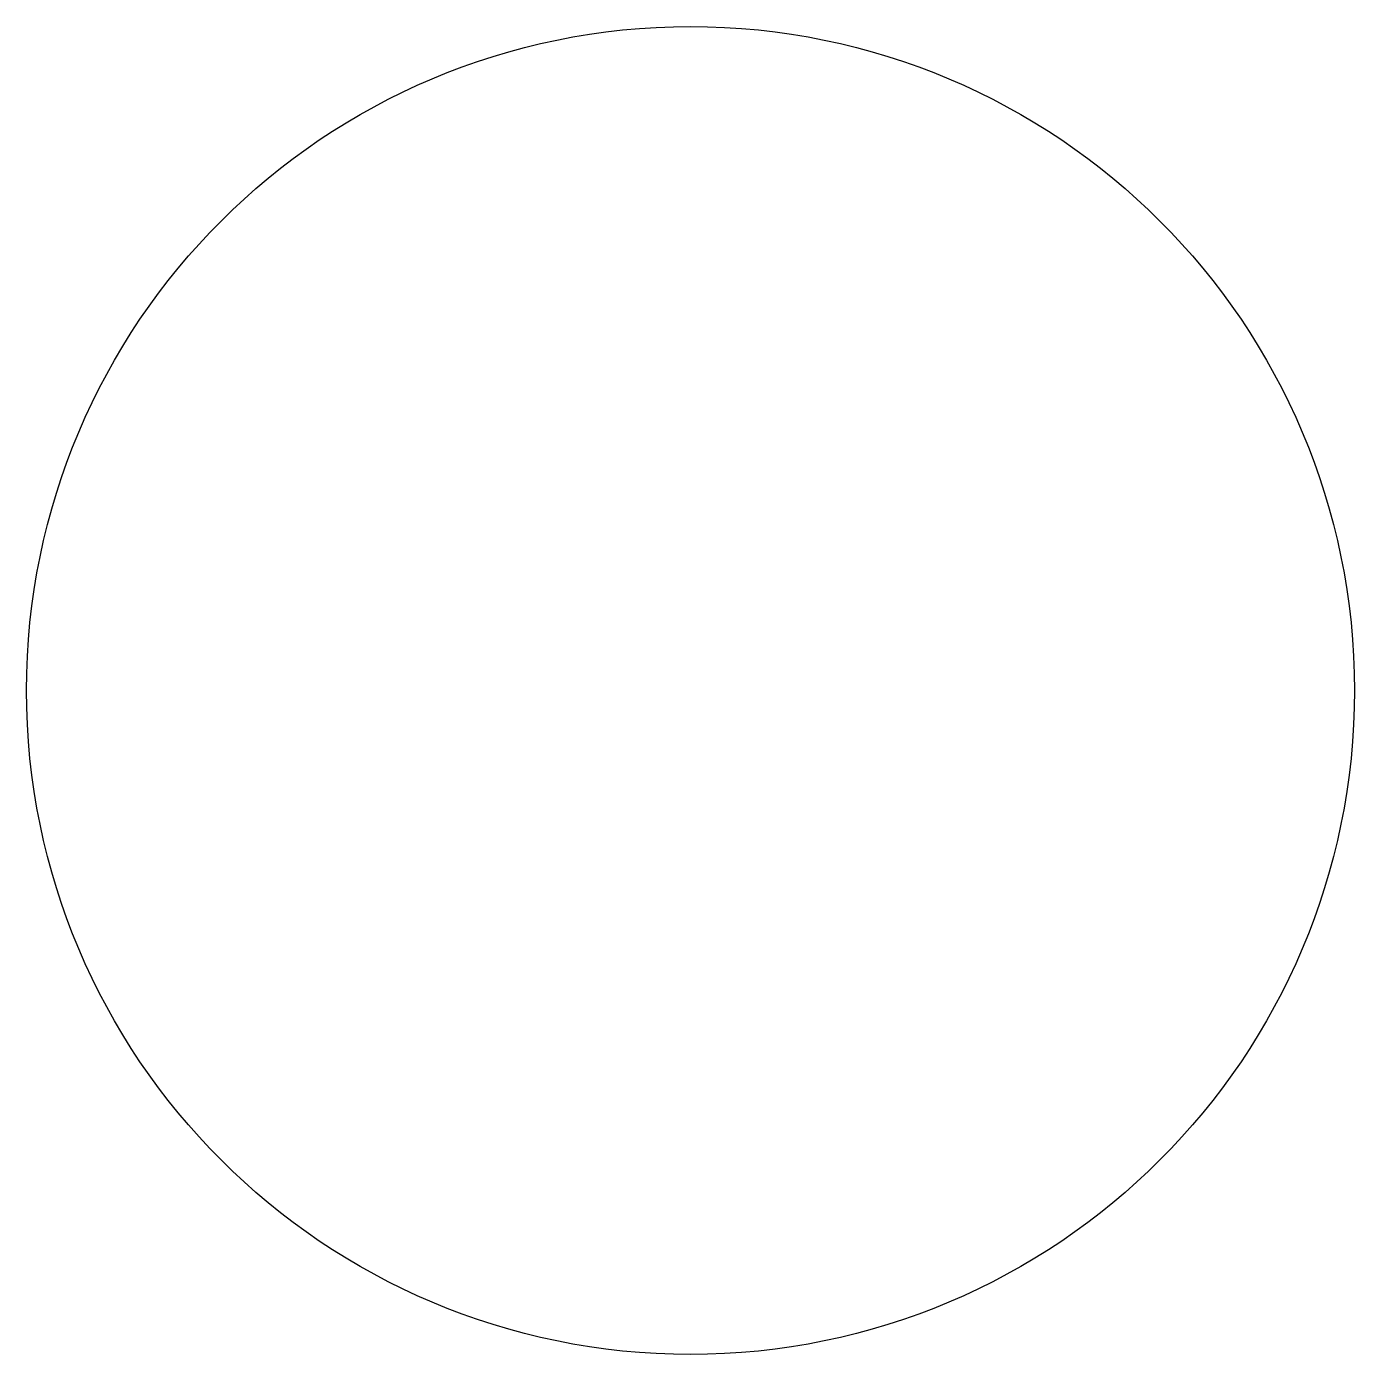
# Model space of a CAD drawing. Header units: millimetres. Extents: x 764.78 to 768.78, y 1185.11 to 1189.11.
import ezdxf

# ---------------------------------------------------------------- set-up
doc = ezdxf.new("R2010")
doc.units = ezdxf.units.MM

msp = doc.modelspace()

# ---------------------------------------------------------------- linework, layer by layer
msp.add_circle((766.7754, 1187.1125, 10), 2)

doc.saveas('drawing.dxf')
